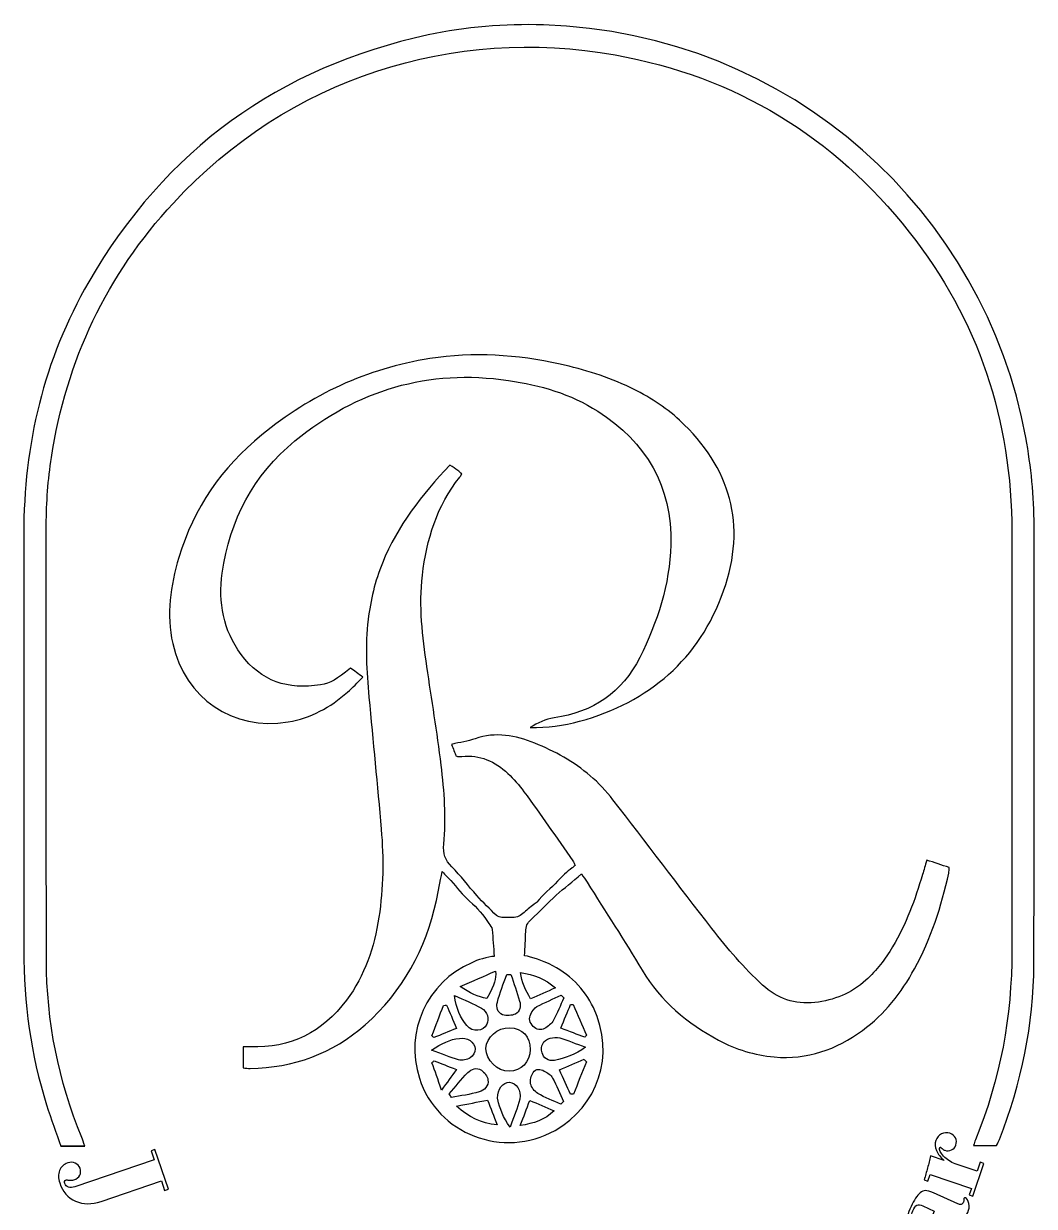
# Model space of a CAD drawing. Header units: millimetres. Extents: x -87 to 87, y -42 to 40.
# Drawn here: x -73.01 to -36.93, y -2.44 to 39.8 of the extents above; entities that cross this region are included whole.
import ezdxf

# ---------------------------------------------------------------- set-up
doc = ezdxf.new("R2010")
doc.units = ezdxf.units.MM
doc.header["$MEASUREMENT"] = 0
doc.layers.add('Layer 1', color=7, linetype='Continuous')

msp = doc.modelspace()

# ---------------------------------------------------------------- linework, layer by layer
at = {"layer": 'Layer 1', "color": 250}
for points, knots in [([(-71.6808, -0.2949), (-71.6808, -0.2949), (-70.823, -0.2949), (-70.823, -0.2949), (-70.823, -0.2949), (-71.6808, -0.2949), (-71.6808, -0.2949), (-71.8431, 0.17), (-72.0329, 0.6721), (-72.1938, 1.1826), (-72.7628, 2.9825), (-73.0089, 4.8296), (-73.0083, 6.7151), (-73.0066, 11.6635), (-73.0029, 16.6127), (-73.0089, 21.561), (-73.0123, 24.7696), (-72.2953, 27.7989), (-70.6866, 30.5797), (-67.9565, 35.2987), (-63.9061, 38.2416), (-58.5747, 39.3949), (-57.2215, 39.6876), (-55.8433, 39.8001), (-54.4574, 39.7552), (-45.5648, 39.4659), (-38.6945, 33.0224), (-37.2342, 25.0177), (-37.0447, 23.9771), (-36.9395, 22.9265), (-36.9395, 21.8676), (-36.9395, 16.6507), (-36.9295, 11.433), (-36.9462, 6.2147), (-36.9539, 4.0532), (-37.3907, 1.9646), (-38.1781, -0.0485), (-38.2053, -0.1178), (-38.2384, -0.1832), (-38.2745, -0.2636), (-38.2745, -0.2636), (-39.0957, -0.2636), (-39.0957, -0.2636), (-39.0756, -0.1907), (-39.0613, -0.1223), (-39.0358, -0.0594), (-38.1417, 2.1027), (-37.7295, 4.3547), (-37.732, 6.6907), (-37.7369, 11.6762), (-37.7312, 16.6619), (-37.7337, 21.6473), (-37.7363, 25.6323), (-38.9216, 29.2244), (-41.3936, 32.3544), (-44.0925, 35.7713), (-47.595, 37.9149), (-51.8889, 38.6819), (-57.6829, 39.7165), (-63.5533, 37.8657), (-67.6687, 33.3947), (-70.0449, 30.8145), (-71.4917, 27.7786), (-72.0203, 24.309), (-72.1422, 23.5116), (-72.2038, 22.7074), (-72.2038, 21.8997), (-72.2021, 16.7194), (-72.2072, 11.5389), (-72.2004, 6.3588), (-72.198, 4.165), (-71.7654, 2.052), (-70.9392, 0.0201), (-70.9054, -0.0646), (-70.8756, -0.1507), (-70.823, -0.2949), (-70.823, -0.2949), (-71.6808, -0.2949), (-71.6808, -0.2949)], [0, 0, 0, 0, 0.0384615, 0.0384615, 0.0384615, 0.0769231, 0.0769231, 0.0769231, 0.1153846, 0.1153846, 0.1153846, 0.1538462, 0.1538462, 0.1538462, 0.1923077, 0.1923077, 0.1923077, 0.2307692, 0.2307692, 0.2307692, 0.2692308, 0.2692308, 0.2692308, 0.3076923, 0.3076923, 0.3076923, 0.3461538, 0.3461538, 0.3461538, 0.3846154, 0.3846154, 0.3846154, 0.4230769, 0.4230769, 0.4230769, 0.4615385, 0.4615385, 0.4615385, 0.5, 0.5, 0.5, 0.5384615, 0.5384615, 0.5384615, 0.5769231, 0.5769231, 0.5769231, 0.6153846, 0.6153846, 0.6153846, 0.6538462, 0.6538462, 0.6538462, 0.6923077, 0.6923077, 0.6923077, 0.7307692, 0.7307692, 0.7307692, 0.7692308, 0.7692308, 0.7692308, 0.8076923, 0.8076923, 0.8076923, 0.8461538, 0.8461538, 0.8461538, 0.8846154, 0.8846154, 0.8846154, 0.9230769, 0.9230769, 0.9230769, 0.9615385, 0.9615385, 0.9615385, 1, 1, 1, 1]), ([(-54.9255, 14.6635), (-54.6539, 14.819), (-54.387, 14.9657), (-54.0705, 15.0112), (-52.6891, 15.2097), (-51.6424, 15.9042), (-51.0162, 17.164), (-50.3856, 18.4301), (-49.9455, 19.7651), (-49.9088, 21.1902), (-49.8536, 23.2704), (-50.7797, 24.8503), (-52.5155, 25.9601), (-53.4853, 26.5794), (-54.5737, 26.8907), (-55.7047, 27.0571), (-58.567, 27.4799), (-61.1061, 26.716), (-63.3264, 24.9005), (-64.815, 23.6835), (-65.6528, 22.0705), (-65.9224, 20.1753), (-66.0717, 19.1319), (-65.8865, 18.1395), (-65.2488, 17.2722), (-64.5404, 16.3077), (-63.5666, 16.0011), (-62.4172, 16.1871), (-62.0515, 16.2462), (-61.8451, 16.3792), (-61.3407, 16.782), (-61.2085, 16.6858), (-61.071, 16.5845), (-60.9019, 16.4609), (-61.0997, 16.2671), (-61.2688, 16.0864), (-61.454, 15.9241), (-62.0656, 15.3857), (-62.7516, 14.9958), (-63.5704, 14.862), (-65.5362, 14.541), (-67.2594, 15.7103), (-67.6907, 17.6596), (-67.9216, 18.7066), (-67.7749, 19.7268), (-67.4722, 20.7349), (-66.941, 22.501), (-65.9323, 23.9506), (-64.512, 25.1124), (-62.7544, 26.5499), (-60.7623, 27.4873), (-58.509, 27.837), (-56.949, 28.0793), (-55.4006, 27.9805), (-53.8623, 27.6405), (-52.9979, 27.4486), (-52.1562, 27.189), (-51.3552, 26.8024), (-50.7152, 26.4936), (-50.1147, 26.1224), (-49.5942, 25.6361), (-47.7768, 23.9423), (-47.1868, 21.8978), (-48.0229, 19.5464), (-48.893, 17.0955), (-50.6732, 15.5783), (-53.1651, 14.8857), (-53.7374, 14.7262), (-54.3269, 14.6654), (-54.9255, 14.6635)], [0, 0, 0, 0, 0.0434783, 0.0434783, 0.0434783, 0.0869565, 0.0869565, 0.0869565, 0.1304348, 0.1304348, 0.1304348, 0.173913, 0.173913, 0.173913, 0.2173913, 0.2173913, 0.2173913, 0.2608696, 0.2608696, 0.2608696, 0.3043478, 0.3043478, 0.3043478, 0.3478261, 0.3478261, 0.3478261, 0.3913043, 0.3913043, 0.3913043, 0.4347826, 0.4347826, 0.4347826, 0.4782609, 0.4782609, 0.4782609, 0.5217391, 0.5217391, 0.5217391, 0.5652174, 0.5652174, 0.5652174, 0.6086957, 0.6086957, 0.6086957, 0.6521739, 0.6521739, 0.6521739, 0.6956522, 0.6956522, 0.6956522, 0.7391304, 0.7391304, 0.7391304, 0.7826087, 0.7826087, 0.7826087, 0.826087, 0.826087, 0.826087, 0.8695652, 0.8695652, 0.8695652, 0.9130435, 0.9130435, 0.9130435, 0.9565217, 0.9565217, 0.9565217, 1, 1, 1, 1]), ([(-55.1275, 6.5132), (-54.8808, 6.4711), (-54.4413, 6.3141), (-54.254, 6.2168), (-53.5327, 5.8931), (-52.993, 5.3227), (-52.6735, 4.6575), (-51.8584, 2.9594), (-52.5345, 1.1201), (-54.0374, 0.2755), (-55.8984, -0.7689), (-58.2483, 0.1442), (-58.8834, 2.138), (-59.4157, 3.8028), (-58.6176, 5.5663), (-57.0177, 6.2636), (-56.8505, 6.3579), (-56.4181, 6.4713), (-56.2136, 6.4903), (-56.2374, 6.8085), (-56.2553, 7.1278), (-56.2893, 7.446), (-56.297, 7.5219), (-56.355, 7.5963), (-56.3997, 7.6647), (-56.5973, 7.9581), (-56.8225, 8.2241), (-57.091, 8.4615), (-57.3393, 8.6803), (-57.5418, 8.9499), (-57.7657, 9.1958), (-57.8551, 9.2929), (-57.9481, 9.3859), (-58.0728, 9.5153), (-58.1457, 9.1362), (-58.2009, 8.8103), (-58.2738, 8.4882), (-58.6662, 6.7469), (-59.4709, 5.2393), (-60.8189, 4.0472), (-61.9903, 3.0105), (-63.3709, 2.5165), (-64.9259, 2.4853), (-65.0057, 2.4842), (-65.0865, 2.4994), (-65.1785, 2.5082), (-65.1785, 2.5082), (-65.1785, 3.2587), (-65.1785, 3.2587), (-65.0846, 3.2587), (-65.0049, 3.2622), (-64.9247, 3.2587), (-63.4791, 3.1978), (-62.346, 3.7818), (-61.4859, 4.9276), (-60.8275, 5.8062), (-60.4979, 6.8162), (-60.3307, 7.888), (-60.1673, 8.9311), (-60.1597, 9.9817), (-60.2473, 11.0295), (-60.3793, 12.6036), (-60.5426, 14.1747), (-60.684, 15.7479), (-60.7659, 16.6706), (-60.8324, 17.5921), (-60.7146, 18.5182), (-60.6271, 19.2126), (-60.4676, 19.8872), (-60.2052, 20.5369), (-59.6678, 21.8717), (-58.7917, 22.9727), (-57.7974, 24.0349), (-57.684, 23.957), (-57.5976, 23.901), (-57.5151, 23.8401), (-57.4655, 23.8039), (-57.4218, 23.7612), (-57.3697, 23.7175), (-57.3983, 23.6731), (-57.4169, 23.6367), (-57.443, 23.6046), (-58.2607, 22.5786), (-58.6258, 21.3833), (-58.7765, 20.0991), (-58.9057, 19.0017), (-58.7737, 17.9216), (-58.6157, 16.8398), (-58.4451, 15.6675), (-58.2501, 14.4986), (-58.1059, 13.3236), (-57.9909, 12.3853), (-57.9293, 11.4382), (-58.0144, 10.4917), (-58.0443, 10.1658), (-57.9671, 9.9257), (-57.7296, 9.69), (-57.4077, 9.3699), (-57.1351, 8.9984), (-56.8301, 8.6604), (-56.608, 8.413), (-56.3704, 8.1805), (-56.1309, 7.9496), (-56.0849, 7.9059), (-56.0034, 7.888), (-55.935, 7.882), (-55.8114, 7.8717), (-55.6861, 7.8858), (-55.5619, 7.8773), (-55.3899, 7.8657), (-55.2685, 7.9438), (-55.1485, 8.0558), (-55.0211, 8.1756), (-54.8778, 8.2774), (-54.7409, 8.3856), (-54.7249, 8.3988), (-54.7022, 8.4055), (-54.6909, 8.4215), (-54.4788, 8.7066), (-54.1843, 8.914), (-53.9508, 9.1721), (-53.7881, 9.3519), (-53.62, 9.5085), (-53.426, 9.646), (-53.3939, 9.6691), (-53.3653, 9.7005), (-53.3244, 9.7375), (-53.3503, 9.7946), (-53.3683, 9.8542), (-53.4014, 9.9017), (-53.9807, 10.7265), (-54.5583, 11.5536), (-55.1496, 12.3701), (-55.3187, 12.6044), (-55.518, 12.8221), (-55.7269, 13.0225), (-56.1831, 13.4605), (-56.7234, 13.6914), (-57.3686, 13.6313), (-57.4199, 13.6266), (-57.4721, 13.6285), (-57.5245, 13.6294), (-57.5339, 13.6294), (-57.5437, 13.636), (-57.5786, 13.6497), (-57.6222, 13.7645), (-57.6718, 13.8954), (-57.7345, 14.0607), (-57.4323, 14.1323), (-57.1539, 14.174), (-56.8939, 14.263), (-56.1574, 14.5179), (-55.4575, 14.3761), (-54.7674, 14.1026), (-54.0472, 13.8159), (-53.3749, 13.4406), (-52.7849, 12.9389), (-52.4875, 12.6861), (-52.215, 12.3919), (-51.9747, 12.082), (-50.7902, 10.5533), (-49.6254, 9.0087), (-48.4397, 7.4812), (-47.885, 6.7668), (-47.2988, 6.0772), (-46.6297, 5.4637), (-46.1009, 4.9787), (-45.4805, 4.7623), (-44.768, 4.8418), (-44.079, 4.919), (-43.4617, 5.169), (-42.9412, 5.639), (-42.5591, 5.9848), (-42.2516, 6.3877), (-41.9902, 6.8284), (-41.5095, 7.6388), (-41.1864, 8.515), (-40.9215, 9.4146), (-40.8748, 9.573), (-40.8274, 9.7317), (-40.7703, 9.9282), (-40.4987, 9.838), (-40.2385, 9.751), (-39.9669, 9.6594), (-39.9733, 9.5837), (-39.9714, 9.5228), (-39.9848, 9.4648), (-40.2479, 8.2725), (-40.6185, 7.1184), (-41.2082, 6.0438), (-41.6787, 5.1863), (-42.2682, 4.4261), (-43.0648, 3.8455), (-44.0031, 3.1617), (-45.0385, 2.7894), (-46.2155, 2.8956), (-46.9186, 2.9592), (-47.5817, 3.1664), (-48.2021, 3.4959), (-49.3252, 4.0919), (-50.2618, 4.8848), (-50.9258, 5.9908), (-51.5633, 7.051), (-52.2386, 8.0873), (-52.898, 9.1342), (-52.9579, 9.2292), (-53.0225, 9.3194), (-53.0984, 9.4315), (-53.4147, 9.1655), (-53.7151, 8.9272), (-53.998, 8.6698), (-54.3047, 8.3903), (-54.5908, 8.0864), (-54.8968, 7.8069), (-55.0309, 7.6835), (-55.0886, 7.5525), (-55.0897, 7.3726), (-55.0897, 7.0933), (-55.1124, 6.8143), (-55.1275, 6.5132)], [0, 0, 0, 0, 0.0136986, 0.0136986, 0.0136986, 0.0273973, 0.0273973, 0.0273973, 0.0410959, 0.0410959, 0.0410959, 0.0547945, 0.0547945, 0.0547945, 0.0684932, 0.0684932, 0.0684932, 0.0821918, 0.0821918, 0.0821918, 0.0958904, 0.0958904, 0.0958904, 0.109589, 0.109589, 0.109589, 0.1232877, 0.1232877, 0.1232877, 0.1369863, 0.1369863, 0.1369863, 0.1506849, 0.1506849, 0.1506849, 0.1643836, 0.1643836, 0.1643836, 0.1780822, 0.1780822, 0.1780822, 0.1917808, 0.1917808, 0.1917808, 0.2054795, 0.2054795, 0.2054795, 0.2191781, 0.2191781, 0.2191781, 0.2328767, 0.2328767, 0.2328767, 0.2465753, 0.2465753, 0.2465753, 0.260274, 0.260274, 0.260274, 0.2739726, 0.2739726, 0.2739726, 0.2876712, 0.2876712, 0.2876712, 0.3013699, 0.3013699, 0.3013699, 0.3150685, 0.3150685, 0.3150685, 0.3287671, 0.3287671, 0.3287671, 0.3424658, 0.3424658, 0.3424658, 0.3561644, 0.3561644, 0.3561644, 0.369863, 0.369863, 0.369863, 0.3835616, 0.3835616, 0.3835616, 0.3972603, 0.3972603, 0.3972603, 0.4109589, 0.4109589, 0.4109589, 0.4246575, 0.4246575, 0.4246575, 0.4383562, 0.4383562, 0.4383562, 0.4520548, 0.4520548, 0.4520548, 0.4657534, 0.4657534, 0.4657534, 0.4794521, 0.4794521, 0.4794521, 0.4931507, 0.4931507, 0.4931507, 0.5068493, 0.5068493, 0.5068493, 0.5205479, 0.5205479, 0.5205479, 0.5342466, 0.5342466, 0.5342466, 0.5479452, 0.5479452, 0.5479452, 0.5616438, 0.5616438, 0.5616438, 0.5753425, 0.5753425, 0.5753425, 0.5890411, 0.5890411, 0.5890411, 0.6027397, 0.6027397, 0.6027397, 0.6164384, 0.6164384, 0.6164384, 0.630137, 0.630137, 0.630137, 0.6438356, 0.6438356, 0.6438356, 0.6575342, 0.6575342, 0.6575342, 0.6712329, 0.6712329, 0.6712329, 0.6849315, 0.6849315, 0.6849315, 0.6986301, 0.6986301, 0.6986301, 0.7123288, 0.7123288, 0.7123288, 0.7260274, 0.7260274, 0.7260274, 0.739726, 0.739726, 0.739726, 0.7534247, 0.7534247, 0.7534247, 0.7671233, 0.7671233, 0.7671233, 0.7808219, 0.7808219, 0.7808219, 0.7945205, 0.7945205, 0.7945205, 0.8082192, 0.8082192, 0.8082192, 0.8219178, 0.8219178, 0.8219178, 0.8356164, 0.8356164, 0.8356164, 0.8493151, 0.8493151, 0.8493151, 0.8630137, 0.8630137, 0.8630137, 0.8767123, 0.8767123, 0.8767123, 0.890411, 0.890411, 0.890411, 0.9041096, 0.9041096, 0.9041096, 0.9178082, 0.9178082, 0.9178082, 0.9315068, 0.9315068, 0.9315068, 0.9452055, 0.9452055, 0.9452055, 0.9589041, 0.9589041, 0.9589041, 0.9726027, 0.9726027, 0.9726027, 0.9863014, 0.9863014, 0.9863014, 1, 1, 1, 1]), ([(-57.4251, 5.4108), (-57.0853, 5.1724), (-56.7882, 5.0516), (-56.4728, 4.98), (-56.176, 5.5625), (-56.1469, 5.6503), (-56.1649, 5.9623), (-56.5727, 5.7834), (-56.97, 5.6097), (-57.4251, 5.4108)], [0, 0, 0, 0, 0.3333333, 0.3333333, 0.3333333, 0.6666667, 0.6666667, 0.6666667, 1, 1, 1, 1]), ([(-55.2749, 5.9136), (-55.2298, 5.5597), (-55.0837, 5.2755), (-54.9116, 4.9757), (-54.616, 5.1046), (-54.341, 5.2248), (-54.0265, 5.3634), (-54.405, 5.6846), (-54.7952, 5.8364), (-55.2749, 5.9136)], [0, 0, 0, 0, 0.3333333, 0.3333333, 0.3333333, 0.6666667, 0.6666667, 0.6666667, 1, 1, 1, 1]), ([(-55.6177, 5.8392), (-55.6177, 5.8392), (-55.7682, 5.8372), (-55.7682, 5.8372), (-55.882, 5.5094), (-56.0118, 5.1874), (-56.1012, 4.8536), (-56.1489, 4.6799), (-56.1027, 4.4717), (-55.913, 4.4066), (-55.7776, 4.3605), (-55.589, 4.3694), (-55.4588, 4.4308), (-55.2817, 4.5136), (-55.2546, 4.7169), (-55.3061, 4.8944), (-55.3955, 5.2128), (-55.512, 5.5244), (-55.6177, 5.8392)], [0, 0, 0, 0, 0.1666667, 0.1666667, 0.1666667, 0.3333333, 0.3333333, 0.3333333, 0.5, 0.5, 0.5, 0.6666667, 0.6666667, 0.6666667, 0.8333333, 0.8333333, 0.8333333, 1, 1, 1, 1]), ([(-57.6353, 5.0948), (-57.5717, 4.6288), (-57.4214, 4.2967), (-57.1883, 4.0164), (-56.9809, 3.7655), (-56.6039, 3.809), (-56.4754, 4.0636), (-56.3845, 4.2435), (-56.451, 4.5123), (-56.6719, 4.641), (-56.9578, 4.805), (-57.2692, 4.9241), (-57.6353, 5.0948)], [0, 0, 0, 0, 0.25, 0.25, 0.25, 0.5, 0.5, 0.5, 0.75, 0.75, 0.75, 1, 1, 1, 1]), ([(-53.731, 5.0028), (-53.7594, 5.0366), (-53.7895, 5.0693), (-53.8178, 5.1016), (-54.108, 4.9688), (-54.4033, 4.8469), (-54.6853, 4.6966), (-54.7803, 4.6461), (-54.8558, 4.5328), (-54.9077, 4.4308), (-54.9888, 4.2711), (-54.9466, 4.118), (-54.8196, 3.9864), (-54.6988, 3.862), (-54.5485, 3.8415), (-54.4142, 3.9163), (-54.2906, 3.9824), (-54.1618, 4.0855), (-54.0953, 4.2048), (-53.9536, 4.4592), (-53.8505, 4.736), (-53.731, 5.0028)], [0, 0, 0, 0, 0.1428571, 0.1428571, 0.1428571, 0.2857143, 0.2857143, 0.2857143, 0.4285714, 0.4285714, 0.4285714, 0.5714286, 0.5714286, 0.5714286, 0.7142857, 0.7142857, 0.7142857, 0.8571429, 0.8571429, 0.8571429, 1, 1, 1, 1]), ([(-57.9118, 4.7492), (-57.9509, 4.7456), (-57.989, 4.7413), (-58.0255, 4.7385), (-58.1626, 4.3769), (-58.2992, 4.0164), (-58.4361, 3.6546), (-58.413, 3.6325), (-58.3886, 3.6094), (-58.3653, 3.5866), (-58.107, 3.6926), (-57.848, 3.7995), (-57.5566, 3.9172), (-57.6883, 4.2264), (-57.8001, 4.4879), (-57.9118, 4.7492)], [0, 0, 0, 0, 0.2, 0.2, 0.2, 0.4, 0.4, 0.4, 0.6, 0.6, 0.6, 0.8, 0.8, 0.8, 1, 1, 1, 1]), ([(-53.8398, 3.9266), (-53.5092, 3.7995), (-53.246, 3.699), (-52.9821, 3.5988), (-52.9618, 3.6236), (-52.94, 3.649), (-52.9184, 3.6751), (-53.0766, 4.0395), (-53.2329, 4.4051), (-53.3884, 4.7697), (-53.4213, 4.7685), (-53.4534, 4.767), (-53.4859, 4.7657), (-53.5958, 4.5039), (-53.7053, 4.2426), (-53.8398, 3.9266)], [0, 0, 0, 0, 0.2, 0.2, 0.2, 0.4, 0.4, 0.4, 0.6, 0.6, 0.6, 0.8, 0.8, 0.8, 1, 1, 1, 1]), ([(-54.9276, 3.164), (-54.9199, 3.6208), (-55.2069, 3.9266), (-55.6566, 3.9392), (-56.0958, 3.9501), (-56.4878, 3.6086), (-56.5066, 3.1991), (-56.5259, 2.7981), (-56.0958, 2.3792), (-55.6705, 2.3835), (-55.2518, 2.3871), (-54.9362, 2.7209), (-54.9276, 3.164)], [0, 0, 0, 0, 0.25, 0.25, 0.25, 0.5, 0.5, 0.5, 0.75, 0.75, 0.75, 1, 1, 1, 1]), ([(-58.4536, 3.1396), (-58.0788, 3.0028), (-57.7886, 2.874), (-57.4847, 2.7941), (-57.3573, 2.7618), (-57.1828, 2.7996), (-57.066, 2.8689), (-56.9753, 2.9228), (-56.893, 3.0731), (-56.8939, 3.1818), (-56.8952, 3.2874), (-56.9833, 3.4266), (-57.0767, 3.488), (-57.1774, 3.5528), (-57.3305, 3.5731), (-57.4537, 3.5609), (-57.7909, 3.5271), (-58.0905, 3.3832), (-58.4536, 3.1396)], [0, 0, 0, 0, 0.1666667, 0.1666667, 0.1666667, 0.3333333, 0.3333333, 0.3333333, 0.5, 0.5, 0.5, 0.6666667, 0.6666667, 0.6666667, 0.8333333, 0.8333333, 0.8333333, 1, 1, 1, 1]), ([(-52.9479, 3.244), (-53.2977, 3.3727), (-53.5821, 3.4888), (-53.8749, 3.5787), (-53.9792, 3.6086), (-54.1107, 3.5951), (-54.2177, 3.5637), (-54.4687, 3.488), (-54.5716, 3.29), (-54.5063, 3.0473), (-54.4576, 2.8591), (-54.2827, 2.7316), (-54.0607, 2.7738), (-53.6865, 2.8456), (-53.3302, 2.9769), (-52.9479, 3.244)], [0, 0, 0, 0, 0.2, 0.2, 0.2, 0.4, 0.4, 0.4, 0.6, 0.6, 0.6, 0.8, 0.8, 0.8, 1, 1, 1, 1]), ([(-58.3563, 2.7599), (-58.3831, 2.737), (-58.4087, 2.7145), (-58.4346, 2.6897), (-58.3292, 2.3927), (-58.2248, 2.0935), (-58.0918, 1.7155), (-57.8953, 1.9879), (-57.7398, 2.2017), (-57.5617, 2.4476), (-57.8671, 2.5663), (-58.1106, 2.6638), (-58.3563, 2.7599)], [0, 0, 0, 0, 0.25, 0.25, 0.25, 0.5, 0.5, 0.5, 0.75, 0.75, 0.75, 1, 1, 1, 1]), ([(-57.817, 1.5801), (-57.7909, 1.5369), (-57.7655, 1.4914), (-57.7398, 1.4471), (-57.4101, 1.5121), (-57.0759, 1.5581), (-56.7519, 1.6466), (-56.5569, 1.7007), (-56.4074, 1.8675), (-56.436, 2.0771), (-56.4521, 2.2032), (-56.5618, 2.3469), (-56.6719, 2.4213), (-56.8372, 2.5355), (-57.0322, 2.4663), (-57.1597, 2.3375), (-57.3938, 2.0989), (-57.5985, 1.8331), (-57.817, 1.5801)], [0, 0, 0, 0, 0.1666667, 0.1666667, 0.1666667, 0.3333333, 0.3333333, 0.3333333, 0.5, 0.5, 0.5, 0.6666667, 0.6666667, 0.6666667, 0.8333333, 0.8333333, 0.8333333, 1, 1, 1, 1]), ([(-52.9211, 2.7261), (-52.9498, 2.7545), (-52.9763, 2.7827), (-53.005, 2.8131), (-53.2924, 2.6912), (-53.5785, 2.5689), (-53.8843, 2.4391), (-53.7382, 2.1136), (-53.6146, 1.8399), (-53.4915, 1.5679), (-53.4562, 1.5679), (-53.4196, 1.5679), (-53.3845, 1.5679), (-53.2301, 1.9535), (-53.0766, 2.3388), (-52.9211, 2.7261)], [0, 0, 0, 0, 0.2, 0.2, 0.2, 0.4, 0.4, 0.4, 0.6, 0.6, 0.6, 0.8, 0.8, 0.8, 1, 1, 1, 1]), ([(-53.837, 1.2074), (-53.8047, 1.2412), (-53.7718, 1.2767), (-53.7395, 1.3115), (-53.8667, 1.5908), (-53.9792, 1.8767), (-54.1272, 2.1436), (-54.1852, 2.2505), (-54.3139, 2.3281), (-54.4251, 2.3927), (-54.563, 2.4742), (-54.7298, 2.4891), (-54.822, 2.3399), (-54.8913, 2.2265), (-54.9415, 2.0623), (-54.9129, 1.9404), (-54.8844, 1.8117), (-54.7747, 1.6652), (-54.6597, 1.5974), (-54.3996, 1.4443), (-54.1122, 1.3342), (-53.837, 1.2074)], [0, 0, 0, 0, 0.1428571, 0.1428571, 0.1428571, 0.2857143, 0.2857143, 0.2857143, 0.4285714, 0.4285714, 0.4285714, 0.5714286, 0.5714286, 0.5714286, 0.7142857, 0.7142857, 0.7142857, 0.8571429, 0.8571429, 0.8571429, 1, 1, 1, 1]), ([(-55.6461, 0.3899), (-55.5129, 0.7654), (-55.3762, 1.0701), (-55.3018, 1.3902), (-55.2298, 1.6939), (-55.4333, 1.9798), (-55.6705, 1.993), (-55.9049, 2.0054), (-56.1001, 1.7424), (-56.0903, 1.4231), (-56.0894, 1.4082), (-56.0903, 1.3928), (-56.0875, 1.3797), (-56.0052, 1.0558), (-55.9057, 0.7386), (-55.6461, 0.3899)], [0, 0, 0, 0, 0.2, 0.2, 0.2, 0.4, 0.4, 0.4, 0.6, 0.6, 0.6, 0.8, 0.8, 0.8, 1, 1, 1, 1]), ([(-57.5581, 1.1394), (-57.1094, 0.7532), (-56.6961, 0.515), (-56.111, 0.4767), (-56.2355, 0.7981), (-56.3385, 1.065), (-56.4521, 1.3577), (-56.8165, 1.2858), (-57.1447, 1.2208), (-57.5581, 1.1394)], [0, 0, 0, 0, 0.3333333, 0.3333333, 0.3333333, 0.6666667, 0.6666667, 0.6666667, 1, 1, 1, 1]), ([(-55.2828, 0.4457), (-54.7952, 0.5269), (-54.4223, 0.6422), (-54.0671, 0.9754), (-54.3911, 1.1126), (-54.6526, 1.2208), (-54.94, 1.3425), (-55.0566, 1.038), (-55.1558, 0.7803), (-55.2828, 0.4457)], [0, 0, 0, 0, 0.3333333, 0.3333333, 0.3333333, 0.6666667, 0.6666667, 0.6666667, 1, 1, 1, 1]), ([(-39.1232, -2.0784), (-39.1232, -2.0784), (-39.2569, -2.0331), (-39.2569, -2.0331), (-39.2569, -2.0331), (-39.177, -1.797), (-39.177, -1.797), (-39.177, -1.797), (-40.6473, -1.2995), (-40.6473, -1.2995), (-40.6473, -1.2995), (-40.7287, -1.5401), (-40.7287, -1.5401), (-40.7287, -1.5401), (-40.8623, -1.4949), (-40.8623, -1.4949), (-40.8206, -1.3518), (-40.7797, -1.2092), (-40.7414, -1.0665), (-40.7022, -0.9235), (-40.6657, -0.7793), (-40.6308, -0.6347), (-40.6308, -0.6347), (-40.1534, -0.7962), (-40.1534, -0.7962), (-40.2833, -0.6861), (-40.3735, -0.5687), (-40.4255, -0.4435), (-40.4768, -0.3186), (-40.4841, -0.201), (-40.4467, -0.0904), (-40.4095, 0.0195), (-40.3427, 0.0995), (-40.2464, 0.1497), (-40.1502, 0.199), (-40.05, 0.2065), (-39.9453, 0.1711), (-39.8525, 0.1397), (-39.786, 0.0841), (-39.7459, 0.0044), (-39.7061, -0.0761), (-39.7011, -0.1614), (-39.7323, -0.2535), (-39.7591, -0.333), (-39.811, -0.3908), (-39.8875, -0.4261), (-39.965, -0.462), (-40.0441, -0.4658), (-40.1272, -0.4377), (-40.1592, -0.4269), (-40.1888, -0.4069), (-40.2165, -0.3785), (-40.2439, -0.3494), (-40.2631, -0.3329), (-40.275, -0.3289), (-40.2824, -0.3264), (-40.2897, -0.3281), (-40.2971, -0.3331), (-40.3043, -0.3373), (-40.3093, -0.3446), (-40.3128, -0.355), (-40.3344, -0.4189), (-40.2865, -0.5145), (-40.17, -0.6425), (-40.0529, -0.7707), (-39.9157, -0.8618), (-39.7575, -0.9153), (-39.7575, -0.9153), (-38.9689, -1.1821), (-38.9689, -1.1821), (-38.9689, -1.1821), (-38.8604, -0.8614), (-38.8604, -0.8614), (-38.8604, -0.8614), (-38.7267, -0.9066), (-38.7267, -0.9066), (-38.7267, -0.9066), (-39.1232, -2.0784), (-39.1232, -2.0784)], [0, 0, 0, 0, 0.0384615, 0.0384615, 0.0384615, 0.0769231, 0.0769231, 0.0769231, 0.1153846, 0.1153846, 0.1153846, 0.1538462, 0.1538462, 0.1538462, 0.1923077, 0.1923077, 0.1923077, 0.2307692, 0.2307692, 0.2307692, 0.2692308, 0.2692308, 0.2692308, 0.3076923, 0.3076923, 0.3076923, 0.3461538, 0.3461538, 0.3461538, 0.3846154, 0.3846154, 0.3846154, 0.4230769, 0.4230769, 0.4230769, 0.4615385, 0.4615385, 0.4615385, 0.5, 0.5, 0.5, 0.5384615, 0.5384615, 0.5384615, 0.5769231, 0.5769231, 0.5769231, 0.6153846, 0.6153846, 0.6153846, 0.6538462, 0.6538462, 0.6538462, 0.6923077, 0.6923077, 0.6923077, 0.7307692, 0.7307692, 0.7307692, 0.7692308, 0.7692308, 0.7692308, 0.8076923, 0.8076923, 0.8076923, 0.8461538, 0.8461538, 0.8461538, 0.8846154, 0.8846154, 0.8846154, 0.9230769, 0.9230769, 0.9230769, 0.9615385, 0.9615385, 0.9615385, 1, 1, 1, 1]), ([(-71.1882, -1.7396), (-71.1882, -1.7396), (-68.3501, -0.7793), (-68.3501, -0.7793), (-68.3501, -0.7793), (-68.4601, -0.454), (-68.4601, -0.454), (-68.4601, -0.454), (-68.3265, -0.4088), (-68.3265, -0.4088), (-68.3265, -0.4088), (-67.8456, -1.8301), (-67.8456, -1.8301), (-67.8456, -1.8301), (-67.9792, -1.8753), (-67.9792, -1.8753), (-67.9792, -1.8753), (-68.0953, -1.5322), (-68.0953, -1.5322), (-68.0953, -1.5322), (-70.2457, -2.2598), (-70.2457, -2.2598), (-70.5866, -2.3752), (-70.8921, -2.3726), (-71.162, -2.2521), (-71.4321, -2.1316), (-71.6202, -1.9155), (-71.7257, -1.6037), (-71.7813, -1.4395), (-71.782, -1.2908), (-71.7277, -1.1575), (-71.6738, -1.0233), (-71.5778, -0.9329), (-71.4405, -0.8864), (-71.3446, -0.854), (-71.2544, -0.8566), (-71.1697, -0.8941), (-71.085, -0.9317), (-71.0287, -0.9929), (-70.9995, -1.0791), (-70.9684, -1.1711), (-70.9722, -1.2552), (-71.0115, -1.3297), (-71.0508, -1.4042), (-71.1195, -1.4581), (-71.2168, -1.491), (-71.2643, -1.5071), (-71.3208, -1.5113), (-71.3856, -1.5035), (-71.4503, -1.4956), (-71.4912, -1.4946), (-71.5068, -1.4998), (-71.5276, -1.5069), (-71.5416, -1.5215), (-71.5485, -1.5453), (-71.5563, -1.5686), (-71.5545, -1.5962), (-71.5442, -1.6266), (-71.5231, -1.689), (-71.48, -1.7307), (-71.415, -1.7518), (-71.3491, -1.7725), (-71.2743, -1.7687), (-71.1882, -1.7396)], [0, 0, 0, 0, 0.047619, 0.047619, 0.047619, 0.0952381, 0.0952381, 0.0952381, 0.1428571, 0.1428571, 0.1428571, 0.1904762, 0.1904762, 0.1904762, 0.2380952, 0.2380952, 0.2380952, 0.2857143, 0.2857143, 0.2857143, 0.3333333, 0.3333333, 0.3333333, 0.3809524, 0.3809524, 0.3809524, 0.4285714, 0.4285714, 0.4285714, 0.4761905, 0.4761905, 0.4761905, 0.5238095, 0.5238095, 0.5238095, 0.5714286, 0.5714286, 0.5714286, 0.6190476, 0.6190476, 0.6190476, 0.6666667, 0.6666667, 0.6666667, 0.7142857, 0.7142857, 0.7142857, 0.7619048, 0.7619048, 0.7619048, 0.8095238, 0.8095238, 0.8095238, 0.8571429, 0.8571429, 0.8571429, 0.9047619, 0.9047619, 0.9047619, 0.952381, 0.952381, 0.952381, 1, 1, 1, 1]), ([(-39.7732, -2.9206), (-39.7098, -3.0525), (-39.6775, -3.1789), (-39.6776, -3.301), (-39.6767, -3.4228), (-39.7088, -3.5545), (-39.7724, -3.6953), (-39.8373, -3.8388), (-39.9237, -3.9331), (-40.0314, -3.9791), (-40.1395, -4.0239), (-40.2609, -4.0164), (-40.3944, -3.956), (-40.5759, -3.874), (-40.6769, -3.7113), (-40.698, -3.4686), (-40.718, -3.2256), (-40.6535, -2.9382), (-40.5033, -2.606), (-40.5033, -2.606), (-40.909, -2.4225), (-40.909, -2.4225), (-41.0026, -2.3802), (-41.0738, -2.3722), (-41.1223, -2.3976), (-41.1711, -2.4237), (-41.2211, -2.4923), (-41.2715, -2.6037), (-41.3041, -2.6759), (-41.3203, -2.7348), (-41.3207, -2.7793), (-41.3204, -2.8243), (-41.3041, -2.8531), (-41.272, -2.8676), (-41.2635, -2.8715), (-41.2305, -2.8709), (-41.1716, -2.8665), (-41.1136, -2.8618), (-41.0606, -2.8702), (-41.0128, -2.8919), (-40.9321, -2.9284), (-40.8812, -2.9814), (-40.8599, -3.0504), (-40.8387, -3.1194), (-40.8492, -3.1998), (-40.8909, -3.292), (-40.9277, -3.3734), (-40.9779, -3.4255), (-41.043, -3.4494), (-41.1076, -3.4727), (-41.1827, -3.4655), (-41.2677, -3.4271), (-41.402, -3.3664), (-41.4749, -3.2499), (-41.4862, -3.0787), (-41.4982, -2.9073), (-41.4468, -2.6948), (-41.3328, -2.4427), (-41.2824, -2.3312), (-41.2287, -2.2334), (-41.1713, -2.15), (-41.1145, -2.0665), (-41.0574, -2.0028), (-41.0002, -1.958), (-40.9369, -1.9075), (-40.8748, -1.8805), (-40.8145, -1.8768), (-40.7537, -1.8734), (-40.6593, -1.9006), (-40.5307, -1.9587), (-40.5307, -1.9587), (-39.6649, -2.3501), (-39.6649, -2.3501), (-39.6143, -2.373), (-39.5722, -2.3791), (-39.5397, -2.368), (-39.5061, -2.3565), (-39.4795, -2.3281), (-39.4585, -2.2817), (-39.4498, -2.2623), (-39.4468, -2.2388), (-39.4501, -2.2115), (-39.4529, -2.1836), (-39.4525, -2.1656), (-39.449, -2.1578), (-39.4438, -2.1464), (-39.435, -2.1383), (-39.4229, -2.1344), (-39.4104, -2.1297), (-39.3985, -2.1299), (-39.3856, -2.1357), (-39.3328, -2.1596), (-39.2933, -2.2264), (-39.2687, -2.3356), (-39.2444, -2.4456), (-39.2557, -2.5523), (-39.3032, -2.6573), (-39.3455, -2.7509), (-39.408, -2.8207), (-39.4914, -2.8664), (-39.5746, -2.9131), (-39.6685, -2.9309), (-39.7732, -2.9206)], [0, 0, 0, 0, 0.0294118, 0.0294118, 0.0294118, 0.0588235, 0.0588235, 0.0588235, 0.0882353, 0.0882353, 0.0882353, 0.1176471, 0.1176471, 0.1176471, 0.1470588, 0.1470588, 0.1470588, 0.1764706, 0.1764706, 0.1764706, 0.2058824, 0.2058824, 0.2058824, 0.2352941, 0.2352941, 0.2352941, 0.2647059, 0.2647059, 0.2647059, 0.2941176, 0.2941176, 0.2941176, 0.3235294, 0.3235294, 0.3235294, 0.3529412, 0.3529412, 0.3529412, 0.3823529, 0.3823529, 0.3823529, 0.4117647, 0.4117647, 0.4117647, 0.4411765, 0.4411765, 0.4411765, 0.4705882, 0.4705882, 0.4705882, 0.5, 0.5, 0.5, 0.5294118, 0.5294118, 0.5294118, 0.5588235, 0.5588235, 0.5588235, 0.5882353, 0.5882353, 0.5882353, 0.6176471, 0.6176471, 0.6176471, 0.6470588, 0.6470588, 0.6470588, 0.6764706, 0.6764706, 0.6764706, 0.7058824, 0.7058824, 0.7058824, 0.7352941, 0.7352941, 0.7352941, 0.7647059, 0.7647059, 0.7647059, 0.7941176, 0.7941176, 0.7941176, 0.8235294, 0.8235294, 0.8235294, 0.8529412, 0.8529412, 0.8529412, 0.8823529, 0.8823529, 0.8823529, 0.9117647, 0.9117647, 0.9117647, 0.9411765, 0.9411765, 0.9411765, 0.9705882, 0.9705882, 0.9705882, 1, 1, 1, 1])]:
    msp.add_open_spline(points, degree=3, knots=knots, dxfattribs=at)

doc.saveas('drawing.dxf')
